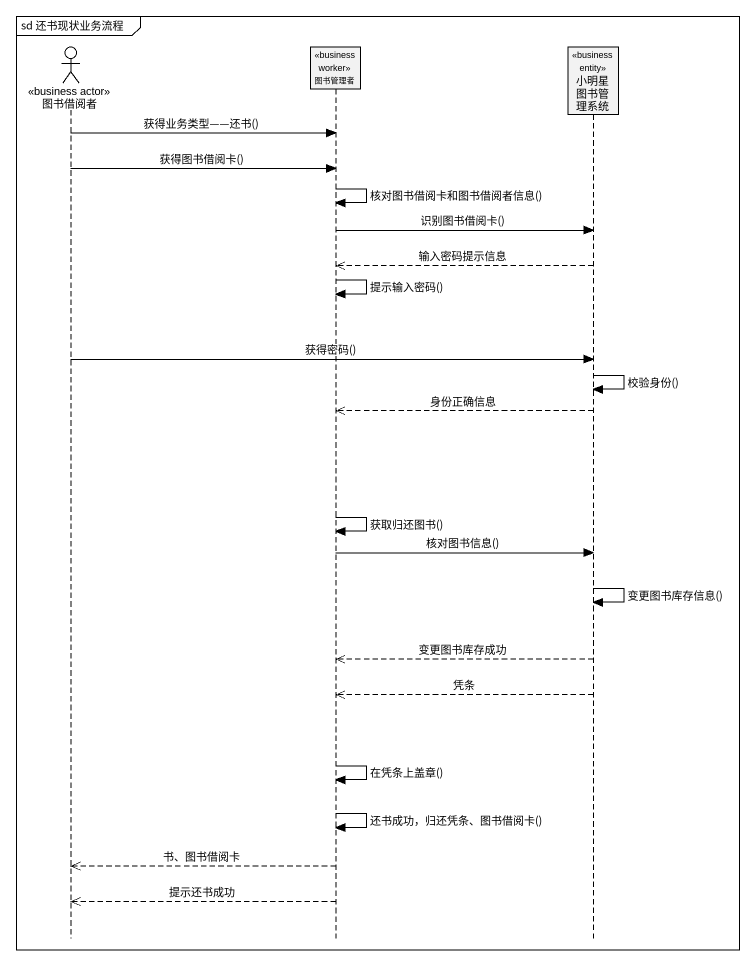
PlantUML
@startuml
mainframe sd 还书现状业务流程
hide footbox
actor 图书借阅者 <<business actor>>
participant 图书管理者 <<business worker>>
participant 小明星图书管理系统 <<business entity>>

图书借阅者 -> 图书管理者 : 获得业务类型——还书()
图书借阅者 -> 图书管理者 : 获得图书借阅卡()
图书管理者 -> 图书管理者 : 核对图书借阅卡和图书借阅者信息()
图书管理者 -> 小明星图书管理系统 : 识别图书借阅卡()
小明星图书管理系统 -->> 图书管理者 : 输入密码提示信息
图书管理者 -> 图书管理者 : 提示输入密码()
图书借阅者 -> 小明星图书管理系统 : 获得密码()
小明星图书管理系统 -> 小明星图书管理系统 : 校验身份()
小明星图书管理系统 -->> 图书管理者 : 身份正确信息
图书管理者 -> 图书管理者 : 获取归还图书()
图书管理者 -> 小明星图书管理系统 : 核对图书信息()
小明星图书管理系统 -> 小明星图书管理系统 : 变更图书库存信息()
小明星图书管理系统 -->> 图书管理者 : 变更图书库存成功
小明星图书管理系统 -->> 图书管理者 : 凭条
图书管理者 -> 图书管理者 : 在凭条上盖章()
图书管理者 -> 图书管理者 : 还书成功，归还凭条、图书借阅卡()
图书管理者 -->> 图书借阅者 : 书、图书借阅卡
图书管理者 -->> 图书借阅者 : 提示还书成功
@enduml
